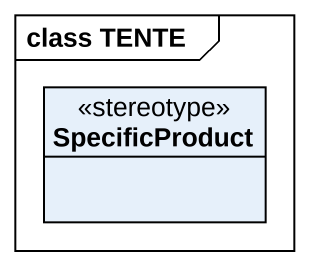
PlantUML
@startuml
mainframe class TENTE
hide circle
hide empty members
class SpecificProduct <<stereotype>>
@enduml
